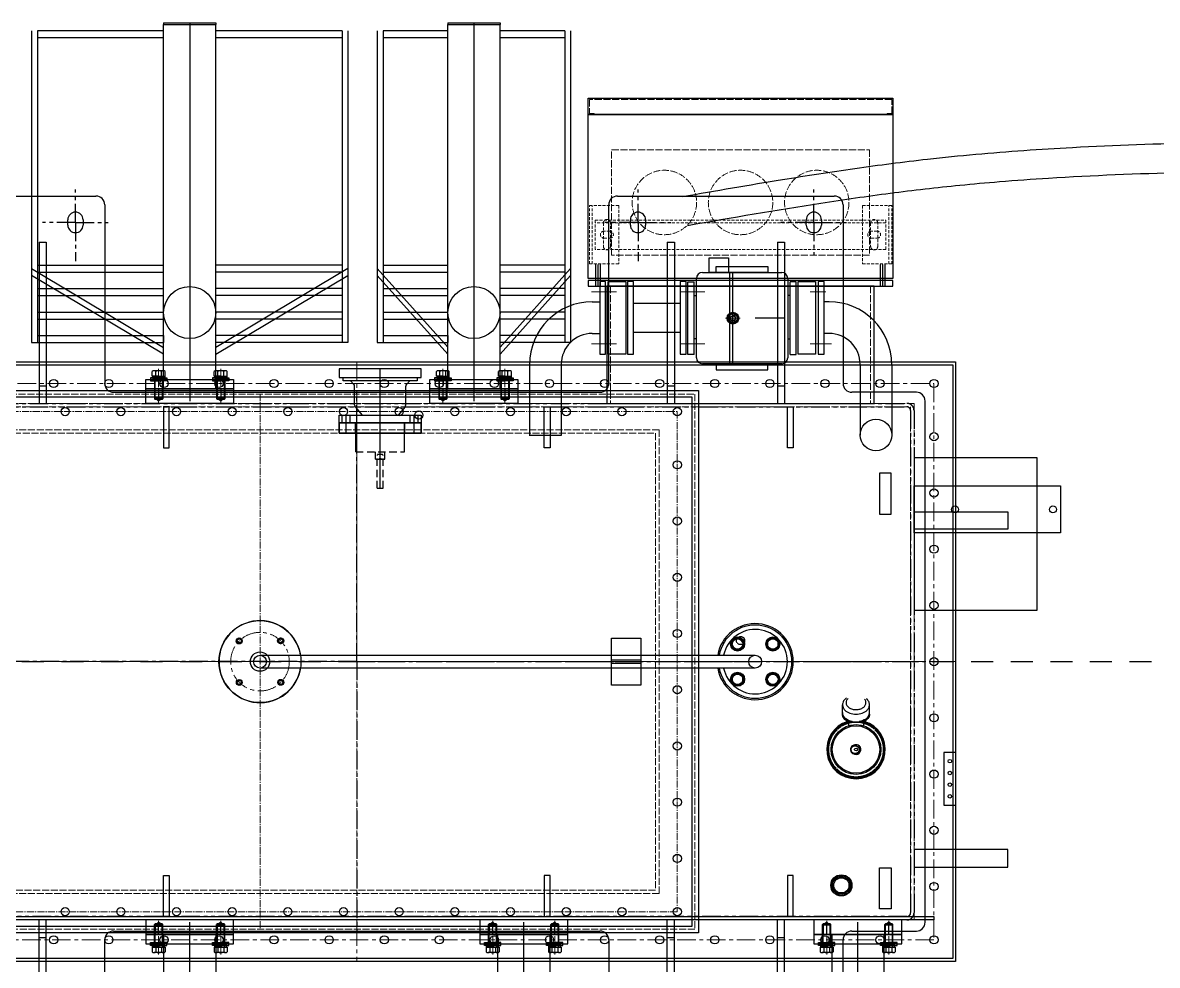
# Model space of a CAD drawing. Extents: x 61367 to 140945, y -1257 to 25588.
# Drawn here: x 75364 to 77300, y 9392 to 11001 of the extents above; entities that cross this region are included whole.
import ezdxf

# ---------------------------------------------------------------- set-up
doc = ezdxf.new("R2010")
doc.units = 0
doc.header["$MEASUREMENT"] = 0
for name, pattern in [('1', [7.5, 5, -2.5]), ('ACAD_ISO02W100', [15, 12, -3]), ('CENTER', [50.8, 31.75, -6.35, 6.35, -6.35]), ('DASHED', [19.05, 12.7, -6.35]), ('EB_DASH', [6, 3, -3]), ('GEN3A', [3.1, 2.5, -0.6]), ('HIDDEN', [0.375, 0.25, -0.125]), ('JIS_02_0.7', [1.35, 0.75, -0.6]), ('PHANTOM', [63.5, 31.75, -6.35, 6.35, -6.35, 6.35, -6.35]), ('点画线', [18, 12, -2, 2, -2])]:
    doc.linetypes.add(name, pattern=pattern)
doc.layers.get('0').update_dxf_attribs({"linetype": 'CONTINUOUS'})
for name, color, linetype in [('00', 2, 'CONTINUOUS'), ('00_BUW_DATUM', 7, 'CONTINUOUS'), ('02', 1, 'CONTINUOUS'), ('03-JI-ZHUN-XIAN', 7, 'CONTINUOUS'), ('05-JI-ZHUN-ZHOU', 7, 'CONTINUOUS'), ('2', 4, 'CENTER'), ('ASM01-JI-ZHUN', 7, 'CONTINUOUS'), ('DEFAULT_3', 7, 'PHANTOM'), ('INTE_CENTER', 1, 'CENTER'), ('INTE_DASHED', 5, 'DASHED')]:
    doc.layers.add(name, color=color, linetype=linetype)
for name, color, linetype, lineweight in [('3A', 6, 'GEN3A', 18), ('CEN', 1, 'CENTER', 18), ('DAS', 3, 'ACAD_ISO02W100', 18), ('DEFAULT_2', 8, 'EB_DASH', 0), ('dim', 4, 'CONTINUOUS', 18), ('中心线层', 1, '点画线', 18), ('粗实线', 7, 'CONTINUOUS', 35)]:
    doc.layers.add(name, color=color, linetype=linetype, lineweight=lineweight)

# ---------------------------------------------------------------- blocks, each defined once
blk = doc.blocks.new('A$C2FE61F56')
for p, q in [((0, 0), (0, 10.4)), ((0, 10.4), (3.2, 10.4)), ((0, 0), (3.2, 1.8)), ((0, 0), (0, -10.3)), ((3.2, 0), (0, -1.8)), ((3.2, 10.4), (3.2, 0)), ((3.2, -10.3), (3.2, 0)), ((0, -10.3), (3.2, -10.3))]:
    blk.add_line(p, q)
at = {"layer": 'CEN'}
blk.add_line((-5, 0), (8.2, 0), dxfattribs=at)
blk = doc.blocks.new('A$C78412A84')
for p, q in [((0, 14), (2.5, 14)), ((0, 0), (0, 14)), ((0, 0), (0, -14)), ((2.5, 14), (2.5, 0)), ((2.5, -14), (2.5, 0)), ((0, -14), (2.5, -14))]:
    blk.add_line(p, q)
at = {"layer": 'CEN'}
blk.add_line((-5, 0), (7.5, 0), dxfattribs=at)
at = {"layer": 'DAS'}
for p, q in [((0, 7.5), (2.5, 7.5)), ((0, -7.5), (2.5, -7.5))]:
    blk.add_line(p, q, dxfattribs=at)
blk = doc.blocks.new('A$C74fbd2c0')
at = {"color": 101}
for p, q in [((885.5, 1491), (974.5, 1491)), ((885.5, 1491), (885.5, 1488)), ((930, 1491), (930, 845)), ((974.5, 1491), (974.5, 1488)), ((1370.5, 1491), (1459.5, 1491)), ((1370.5, 1491), (1370.5, 1488)), ((1415, 1491), (1415, 845)), ((1459.5, 1491), (1459.5, 1488)), ((660, 1477), (660, 945)), ((670, 1477), (670, 945)), ((885.5, 1477), (670, 1477)), ((885.5, 866), (885.5, 1488)), ((885.5, 1488), (974.5, 1488)), ((885.5, 1465), (885.5, 1477)), ((974.5, 866), (974.5, 1488)), ((1190, 1477), (974.5, 1477)), ((1190, 1477), (1190, 945)), ((1200, 1477), (1200, 945)), ((1250, 1477), (1250, 945)), ((1260, 1477), (1260, 945)), ((1370.5, 1477), (1260, 1477)), ((1370.5, 866), (1370.5, 1488)), ((1370.5, 1488), (1459.5, 1488)), ((1370.5, 1465), (1370.5, 1477)), ((1459.5, 866), (1459.5, 1488)), ((1570, 1477), (1459.5, 1477)), ((1570, 1477), (1570, 945)), ((1580, 1477), (1580, 945)), ((885.5, 1465), (670, 1465)), ((1190, 1465), (974.5, 1465)), ((1370.5, 1465), (1260, 1465)), ((1570, 1465), (1459.5, 1465)), ((1610, 1334), (1610, 1362)), ((1610, 1362), (2130, 1362)), ((2130, 1362), (2130, 1334)), ((1610, 1054), (1610, 1334)), ((1610, 1334), (2130, 1334)), ((2130, 1334), (1610, 1334)), ((2130, 1334), (2130, 1054)), ((1816.3, 1064.4), (1816.3, 1089.4)), ((1816.3, 1089.4), (1849.3, 1089.4)), ((1849.3, 1089.4), (1849.3, 1064.4)), ((660, 1071.2), (885.5, 936.6)), ((670, 1077), (885.5, 1077)), ((670, 1065), (885.5, 1065)), ((1190, 1077), (974.5, 1077)), ((1200, 1071.2), (974.5, 936.6)), ((1190, 1065), (974.5, 1065)), ((1250, 1071.2), (1370.5, 936.7)), ((1260, 1077), (1370.5, 1077)), ((1260, 1065), (1370.5, 1065)), ((1570, 1077), (1459.5, 1077)), ((1580, 1071.2), (1459.5, 936.7)), ((1570, 1065), (1459.5, 1065)), ((1623, 1041), (1623, 1077.9)), ((1627, 1041), (1627, 1077.9)), ((1631, 1041), (1631, 1077.9)), ((1828.6, 1064.4), (1828.6, 1074.5)), ((1828.6, 1074.5), (1916.6, 1074.5)), ((1916.6, 1074.5), (1916.6, 1064.4)), ((2109, 1041), (2109, 1077.9)), ((2113, 1041), (2113, 1077.9)), ((2117, 1041), (2117, 1077.9)), ((885.5, 925), (660, 1059.5)), ((974.5, 925), (1200, 1059.5)), ((1370.5, 925), (1250, 1059.6)), ((1459.5, 925), (1580, 1059.6)), ((2130, 1054), (1610, 1054)), ((2130, 1051), (1610, 1051)), ((1610, 1051), (1610, 1041)), ((1794.8, 918.7), (1794.8, 1054.4)), ((1804.8, 1064.4), (1940.4, 1064.4)), ((1849.3, 1064.4), (1816.3, 1064.4)), ((1916.6, 1064.4), (1828.6, 1064.4)), ((1851.9, 908.7), (1851.9, 1064.4)), ((1856.9, 908.7), (1856.9, 1064.4)), ((1950.4, 1054.4), (1950.4, 918.7)), ((2130, 1041), (2130, 1051)), ((670, 1037), (885.5, 1037)), ((1190, 1037), (974.5, 1037)), ((1260, 1037), (1370.5, 1037)), ((1570, 1037), (1459.5, 1037)), ((1610, 1041), (2130, 1041)), ((2098, 1041), (1642, 1041)), ((1642, 1041), (1642, 841)), ((2098, 841), (2098, 1041)), ((670, 1025), (885.5, 1025)), ((1190, 1025), (974.5, 1025)), ((1260, 1025), (1370.5, 1025)), ((1570, 1025), (1459.5, 1025)), ((1617, 1014.5), (1629.6, 1014.5)), ((1687.1, 962), (1687.1, 1012)), ((1687.1, 1012), (1767.1, 1012)), ((1767.1, 1012), (1767.1, 962)), ((2021, 1014.5), (2012.6, 1014.5)), ((670, 997), (885.5, 997)), ((1190, 997), (974.5, 997)), ((1260, 997), (1370.5, 997)), ((1570, 997), (1459.5, 997)), ((1856.9, 995.8), (1848.9, 991.1)), ((1848.9, 991.1), (1848.9, 981.9)), ((1864.9, 991.1), (1856.9, 995.8)), ((1864.9, 981.9), (1864.9, 991.1)), ((670, 985), (885.5, 985)), ((1190, 985), (974.5, 985)), ((1260, 985), (1370.5, 985)), ((1570, 985), (1459.5, 985)), ((1848.9, 981.9), (1856.9, 977.3)), ((1856.9, 977.3), (1864.9, 981.9)), ((1921.2, 986.4), (1894.7, 986.4)), ((1944.3, 986.4), (1921.2, 986.4)), ((670, 957), (885.5, 957)), ((670, 957), (885.5, 957)), ((885.5, 957), (885.5, 945)), ((1190, 957), (974.5, 957)), ((1190, 957), (974.5, 957)), ((1260, 957), (1370.5, 957)), ((1260, 957), (1370.5, 957)), ((1370.5, 957), (1370.5, 945)), ((1570, 957), (1459.5, 957)), ((1570, 957), (1459.5, 957)), ((1617, 960.5), (1629.6, 960.5)), ((1767.1, 962), (1687.1, 962)), ((2021, 960.5), (2012.6, 960.5)), ((660, 945), (885.5, 945)), ((670, 945), (885.5, 945)), ((1190, 945), (974.5, 945)), ((1200, 945), (974.5, 945)), ((1250, 945), (1370.5, 945)), ((1260, 945), (1370.5, 945)), ((1570, 945), (1459.5, 945)), ((1580, 945), (1459.5, 945)), ((885.5, 925), (885.5, 925)), ((974.5, 925), (974.5, 925)), ((1370.5, 925), (1370.5, 925)), ((1459.5, 925), (1459.5, 925)), ((866, 887.7), (866, 895.6)), ((877, 896.7), (869.5, 896.7)), ((872, 887.7), (872, 895.6)), ((884.5, 896.7), (877, 896.7)), ((882, 887.7), (882, 895.6)), ((888, 887.7), (888, 895.6)), ((972, 887.7), (972, 895.6)), ((983, 896.7), (975.5, 896.7)), ((978, 887.7), (978, 895.6)), ((990.6, 896.7), (983, 896.7)), ((988.1, 887.7), (988.1, 895.6)), ((994.1, 887.7), (994.1, 895.6)), ((1351, 887.7), (1351, 895.6)), ((1362, 896.7), (1354.5, 896.7)), ((1357, 887.7), (1357, 895.6)), ((1369.5, 896.7), (1362, 896.7)), ((1367, 887.7), (1367, 895.6)), ((1373, 887.7), (1373, 895.6)), ((1457, 887.7), (1457, 895.6)), ((1468, 896.7), (1460.5, 896.7)), ((1463, 887.7), (1463, 895.6)), ((1475.6, 896.7), (1468, 896.7)), ((1473.1, 887.7), (1473.1, 895.6)), ((1479.1, 887.7), (1479.1, 895.6)), ((1510, 907.5), (1510, 786)), ((1564, 907.5), (1564, 786)), ((1940.4, 908.7), (1804.8, 908.7)), ((1916.6, 908.7), (1828.6, 908.7)), ((1828.6, 908.7), (1828.6, 898.5)), ((1828.6, 898.5), (1916.6, 898.5)), ((1916.6, 898.5), (1916.6, 908.7)), ((2074, 907.5), (2074, 787)), ((2128, 907.5), (2128, 787)), ((855, 866), (855, 882)), ((855, 882), (1005, 882)), ((863, 884.5), (863, 882)), ((877, 884.5), (863, 884.5)), ((863, 882), (877, 882)), ((863, 882), (863, 879.5)), ((877, 882), (863, 882)), ((863, 879.5), (877, 879.5)), ((866, 887.7), (888, 887.7)), ((877, 887.7), (866.6, 887.7)), ((866.6, 887.7), (866.6, 884.5)), ((866.6, 884.5), (877, 884.5)), ((870, 887.7), (870, 848.9)), ((870, 882.5), (884, 882.5)), ((877, 884.5), (875.1, 887.7)), ((877, 887.7), (887.3, 887.7)), ((877, 887.7), (878.8, 884.5)), ((887.3, 884.5), (877, 884.5)), ((877, 884.5), (891, 884.5)), ((891, 882), (877, 882)), ((877, 882), (891, 882)), ((891, 879.5), (877, 879.5)), ((884, 887.7), (884, 848.9)), ((887.3, 887.7), (887.3, 884.5)), ((891, 884.5), (891, 882)), ((891, 882), (891, 879.5)), ((969, 884.5), (969, 882)), ((983, 884.5), (969, 884.5)), ((969, 882), (983, 882)), ((969, 882), (969, 879.5)), ((983, 882), (969, 882)), ((969, 879.5), (983, 879.5)), ((972, 887.7), (994.1, 887.7)), ((983, 887.7), (972.7, 887.7)), ((972.7, 887.7), (972.7, 884.5)), ((972.7, 884.5), (983, 884.5)), ((976, 887.7), (976, 848.9)), ((976, 882.5), (990, 882.5)), ((983, 884.5), (981.2, 887.7)), ((983, 887.7), (993.4, 887.7)), ((983, 887.7), (984.9, 884.5)), ((993.4, 884.5), (983, 884.5)), ((983, 884.5), (997, 884.5)), ((997, 882), (983, 882)), ((983, 882), (997, 882)), ((997, 879.5), (983, 879.5)), ((990, 887.7), (990, 848.9)), ((993.4, 887.7), (993.4, 884.5)), ((997, 884.5), (997, 882)), ((997, 882), (997, 879.5)), ((1005, 882), (1005, 866)), ((1340, 866), (1340, 882)), ((1340, 882), (1490, 882)), ((1348, 884.5), (1348, 882)), ((1362, 884.5), (1348, 884.5)), ((1348, 882), (1362, 882)), ((1348, 882), (1348, 879.5)), ((1362, 882), (1348, 882)), ((1348, 879.5), (1362, 879.5)), ((1351, 887.7), (1373, 887.7)), ((1362, 887.7), (1351.6, 887.7)), ((1351.6, 887.7), (1351.6, 884.5)), ((1351.6, 884.5), (1362, 884.5)), ((1355, 887.7), (1355, 848.9)), ((1355, 882.5), (1369, 882.5)), ((1362, 884.5), (1360.1, 887.7)), ((1362, 887.7), (1372.3, 887.7)), ((1362, 887.7), (1363.8, 884.5)), ((1372.3, 884.5), (1362, 884.5)), ((1362, 884.5), (1376, 884.5)), ((1376, 882), (1362, 882)), ((1362, 882), (1376, 882)), ((1376, 879.5), (1362, 879.5)), ((1369, 887.7), (1369, 848.9)), ((1372.3, 887.7), (1372.3, 884.5)), ((1376, 884.5), (1376, 882)), ((1376, 882), (1376, 879.5)), ((1454, 884.5), (1454, 882)), ((1468, 884.5), (1454, 884.5)), ((1454, 882), (1468, 882)), ((1454, 882), (1454, 879.5)), ((1468, 882), (1454, 882)), ((1454, 879.5), (1468, 879.5)), ((1457, 887.7), (1479.1, 887.7)), ((1468, 887.7), (1457.7, 887.7)), ((1457.7, 887.7), (1457.7, 884.5)), ((1457.7, 884.5), (1468, 884.5)), ((1461, 887.7), (1461, 848.9)), ((1461, 882.5), (1475, 882.5)), ((1468, 884.5), (1466.2, 887.7)), ((1468, 887.7), (1478.4, 887.7)), ((1468, 887.7), (1469.9, 884.5)), ((1478.4, 884.5), (1468, 884.5)), ((1468, 884.5), (1482, 884.5)), ((1482, 882), (1468, 882)), ((1468, 882), (1482, 882)), ((1482, 879.5), (1468, 879.5)), ((1475, 887.7), (1475, 848.9)), ((1478.4, 887.7), (1478.4, 884.5)), ((1482, 884.5), (1482, 882)), ((1482, 882), (1482, 879.5)), ((1490, 882), (1490, 866)), ((302, 863), (1798, 863)), ((313, 852), (1787, 852)), ((1005, 866), (855, 866)), ((855, 841), (855, 866)), ((855, 866), (1005, 866)), ((871, 850), (871, 866)), ((871, 866), (883, 866)), ((877, 866), (877, 845)), ((883, 866), (883, 850)), ((977, 850), (977, 866)), ((977, 866), (989, 866)), ((983, 866), (983, 845)), ((989, 866), (989, 850)), ((1005, 866), (1005, 841)), ((1490, 866), (1340, 866)), ((1340, 841), (1340, 866)), ((1340, 866), (1490, 866)), ((1356, 850), (1356, 866)), ((1356, 866), (1368, 866)), ((1362, 866), (1362, 845)), ((1368, 866), (1368, 850)), ((1462, 850), (1462, 866)), ((1462, 866), (1474, 866)), ((1468, 866), (1468, 845)), ((1474, 866), (1474, 850)), ((1490, 866), (1490, 841)), ((1787, 852), (1787, -52)), ((1798, 863), (1798, -63)), ((1005, 841), (855, 841)), ((884, 848.9), (870, 848.9)), ((871.2, 847.7), (870, 848.9)), ((883, 850), (871, 850)), ((877, 845), (871, 850)), ((882.8, 847.7), (871.2, 847.7)), ((883, 850), (877, 845)), ((882.8, 847.7), (884, 848.9)), ((895.1, 835), (885.1, 835)), ((885.1, 835), (885.1, 765)), ((895.1, 765), (895.1, 835)), ((990, 848.9), (976, 848.9)), ((977.2, 847.7), (976, 848.9)), ((989, 850), (977, 850)), ((983, 845), (977, 850)), ((988.8, 847.7), (977.2, 847.7)), ((989, 850), (983, 845)), ((988.8, 847.7), (990, 848.9)), ((1490, 841), (1340, 841)), ((1369, 848.9), (1355, 848.9)), ((1356.2, 847.7), (1355, 848.9)), ((1368, 850), (1356, 850)), ((1362, 845), (1356, 850)), ((1367.8, 847.7), (1356.2, 847.7)), ((1368, 850), (1362, 845)), ((1367.8, 847.7), (1369, 848.9)), ((1475, 848.9), (1461, 848.9)), ((1462.2, 847.7), (1461, 848.9)), ((1474, 850), (1462, 850)), ((1468, 845), (1462, 850)), ((1473.8, 847.7), (1462.2, 847.7)), ((1474, 850), (1468, 845)), ((1473.8, 847.7), (1475, 848.9)), ((1535, 765), (1535, 835)), ((1535, 835), (1545, 835)), ((1545, 835), (1545, 765)), ((1642, 841), (2098, 841)), ((1950, 765), (1950, 835)), ((1950, 835), (1960, 835)), ((1960, 835), (1960, 765)), ((1564, 786), (1509.5, 786)), ((885.1, 765), (895.1, 765)), ((1545, 765), (1535, 765)), ((1960, 765), (1950, 765)), ((2376, 748), (2166, 748)), ((2166, 748), (2166, 488)), ((2376, 488), (2376, 748)), ((2107, 722), (2107, 652)), ((2127, 722), (2107, 722)), ((2127, 652), (2127, 722)), ((2166, 700), (2416, 700)), ((2166, 620), (2166, 700)), ((2416, 700), (2416, 620)), ((2107, 652), (2127, 652)), ((2166, 626), (2166, 656)), ((2166, 656), (2326, 656)), ((2326, 656), (2326, 626)), ((2326, 626), (2166, 626)), ((2416, 620), (2166, 620)), ((2166, 488), (2376, 488)), ((1650, 360), (1650, 440)), ((1650, 440), (1700, 440)), ((1700, 440), (1700, 360)), ((1050, 411), (1895, 411)), ((1895, 389), (1050, 389)), ((1650, 397), (1650, 403)), ((1650, 403), (1700, 403)), ((1700, 397), (1650, 397)), ((1700, 403), (1700, 397)), ((1700, 360), (1650, 360)), ((2326, 79), (2166, 79)), ((2166, 79), (2166, 49)), ((2326, 49), (2326, 79)), ((2107, -22), (2107, 48)), ((2107, 48), (2127, 48)), ((2127, 48), (2127, -22)), ((2166, 49), (2326, 49)), ((885.1, 35), (895.1, 35)), ((885.1, -35), (885.1, 35)), ((895.1, 35), (895.1, -35)), ((1545, 35), (1535, 35)), ((1535, 35), (1535, -35)), ((1545, -35), (1545, 35)), ((1960, 35), (1950, 35)), ((1950, 35), (1950, -35)), ((1960, -35), (1960, 35)), ((230, -35), (2200, -35)), ((895.1, -35), (885.1, -35)), ((1535, -35), (1545, -35)), ((1950, -35), (1960, -35)), ((2127, -22), (2107, -22)), ((2200, -35), (2200, -41)), ((2200, -41), (230, -41)), ((1787, -52), (313, -52)), ((1005, -41), (855, -41)), ((855, -41), (855, -66)), ((871.2, -47.7), (870, -48.9)), ((870, -87.7), (870, -48.9)), ((884, -48.9), (870, -48.9)), ((877, -45), (871, -50)), ((883, -50), (871, -50)), ((871, -50), (871, -66)), ((882.8, -47.7), (871.2, -47.7)), ((877, -66), (877, -45)), ((883, -50), (877, -45)), ((882.8, -47.7), (884, -48.9)), ((883, -66), (883, -50)), ((884, -87.7), (884, -48.9)), ((930, -691), (930, -45)), ((977.2, -47.7), (976, -48.9)), ((976, -87.7), (976, -48.9)), ((990, -48.9), (976, -48.9)), ((983, -45), (977, -50)), ((989, -50), (977, -50)), ((977, -50), (977, -66)), ((988.8, -47.7), (977.2, -47.7)), ((983, -66), (983, -45)), ((989, -50), (983, -45)), ((988.8, -47.7), (990, -48.9)), ((989, -66), (989, -50)), ((990, -87.7), (990, -48.9)), ((1005, -66), (1005, -41)), ((1575, -41), (1425, -41)), ((1425, -41), (1425, -66)), ((1441.2, -47.7), (1440, -48.9)), ((1440, -87.7), (1440, -48.9)), ((1454, -48.9), (1440, -48.9)), ((1447, -45), (1441, -50)), ((1453, -50), (1441, -50)), ((1441, -50), (1441, -66)), ((1452.8, -47.7), (1441.2, -47.7)), ((1447, -66), (1447, -45)), ((1453, -50), (1447, -45)), ((1452.8, -47.7), (1454, -48.9)), ((1453, -66), (1453, -50)), ((1454, -87.7), (1454, -48.9)), ((1500, -691), (1500, -45)), ((1547.2, -47.7), (1546, -48.9)), ((1546, -87.7), (1546, -48.9)), ((1560, -48.9), (1546, -48.9)), ((1553, -45), (1547, -50)), ((1559, -50), (1547, -50)), ((1547, -50), (1547, -66)), ((1558.8, -47.7), (1547.2, -47.7)), ((1553, -66), (1553, -45)), ((1559, -50), (1553, -45)), ((1558.8, -47.7), (1560, -48.9)), ((1559, -66), (1559, -50)), ((1560, -87.7), (1560, -48.9)), ((1575, -66), (1575, -41)), ((2145, -41), (1995, -41)), ((1995, -41), (1995, -66)), ((2011.2, -47.7), (2010, -48.9)), ((2010, -87.7), (2010, -48.9)), ((2024, -48.9), (2010, -48.9)), ((2017, -45), (2011, -50)), ((2023, -50), (2011, -50)), ((2011, -50), (2011, -66)), ((2022.8, -47.7), (2011.2, -47.7)), ((2017, -66), (2017, -45)), ((2023, -50), (2017, -45)), ((2022.8, -47.7), (2024, -48.9)), ((2023, -66), (2023, -50)), ((2024, -87.7), (2024, -48.9)), ((2070, -691), (2070, -45)), ((2117.2, -47.7), (2116, -48.9)), ((2116, -87.7), (2116, -48.9)), ((2130, -48.9), (2116, -48.9)), ((2123, -45), (2117, -50)), ((2129, -50), (2117, -50)), ((2117, -50), (2117, -66)), ((2128.8, -47.7), (2117.2, -47.7)), ((2123, -66), (2123, -45)), ((2129, -50), (2123, -45)), ((2128.8, -47.7), (2130, -48.9)), ((2129, -66), (2129, -50)), ((2130, -87.7), (2130, -48.9)), ((2145, -66), (2145, -41)), ((1798, -63), (302, -63)), ((1005, -66), (855, -66)), ((855, -66), (855, -82)), ((855, -66), (1005, -66)), ((871, -66), (883, -66)), ((885.5, -66), (885.5, -688)), ((974.5, -66), (974.5, -688)), ((977, -66), (989, -66)), ((1005, -82), (1005, -66)), ((1575, -66), (1425, -66)), ((1425, -66), (1425, -82)), ((1425, -66), (1575, -66)), ((1441, -66), (1453, -66)), ((1455.5, -66), (1455.5, -688)), ((1544.5, -66), (1544.5, -688)), ((1547, -66), (1559, -66)), ((1575, -82), (1575, -66)), ((2145, -66), (1995, -66)), ((1995, -66), (1995, -82)), ((1995, -66), (2145, -66)), ((2011, -66), (2023, -66)), ((2025.5, -66), (2025.5, -688)), ((2114.5, -66), (2114.5, -688)), ((2117, -66), (2129, -66)), ((2145, -82), (2145, -66)), ((855, -82), (1005, -82)), ((866, -87.7), (888, -87.7)), ((866, -87.7), (866, -95.6)), ((877, -96.7), (869.5, -96.7)), ((870, -82.5), (884, -82.5)), ((872, -87.7), (872, -95.6)), ((884.5, -96.7), (877, -96.7)), ((882, -87.7), (882, -95.6)), ((888, -87.7), (888, -95.6)), ((972, -87.7), (994, -87.7)), ((972, -87.7), (972, -95.6)), ((983, -96.7), (975.5, -96.7)), ((976, -82.5), (990, -82.5)), ((978, -87.7), (978, -95.6)), ((990.5, -96.7), (983, -96.7)), ((988, -87.7), (988, -95.6)), ((994, -87.7), (994, -95.6)), ((1425, -82), (1575, -82)), ((1436, -87.7), (1458, -87.7)), ((1436, -87.7), (1436, -95.6)), ((1447, -96.7), (1439.5, -96.7)), ((1440, -82.5), (1454, -82.5)), ((1442, -87.7), (1442, -95.6)), ((1454.5, -96.7), (1447, -96.7)), ((1452, -87.7), (1452, -95.6)), ((1458, -87.7), (1458, -95.6)), ((1542, -87.7), (1564, -87.7)), ((1542, -87.7), (1542, -95.6)), ((1553, -96.7), (1545.5, -96.7)), ((1546, -82.5), (1560, -82.5)), ((1548, -87.7), (1548, -95.6)), ((1560.5, -96.7), (1553, -96.7)), ((1558, -87.7), (1558, -95.6)), ((1564, -87.7), (1564, -95.6)), ((1995, -82), (2145, -82)), ((2006, -87.7), (2028, -87.7)), ((2006, -87.7), (2006, -95.6)), ((2017, -96.7), (2009.5, -96.7)), ((2010, -82.5), (2024, -82.5)), ((2012, -87.7), (2012, -95.6)), ((2024.5, -96.7), (2017, -96.7)), ((2022, -87.7), (2022, -95.6)), ((2028, -87.7), (2028, -95.6)), ((2112, -87.7), (2134, -87.7)), ((2112, -87.7), (2112, -95.6)), ((2123, -96.7), (2115.5, -96.7)), ((2116, -82.5), (2130, -82.5)), ((2118, -87.7), (2118, -95.6)), ((2130.5, -96.7), (2123, -96.7)), ((2128, -87.7), (2128, -95.6)), ((2134, -87.7), (2134, -95.6))]:
    blk.add_line(p, q, dxfattribs=at)
at = {"color": 101, "linetype": 'Continuous'}
for p, q in [((400, 1195), (770, 1195)), ((1660, 1195), (2030, 1195)), ((785, 1180), (785, 875)), ((1645, 875), (1645, 1180)), ((2045, 1180), (2045, 875)), ((722, 1145.5), (722, 1154.5)), ((748, 1154.5), (748, 1145.5)), ((1682, 1145.5), (1682, 1154.5)), ((1708, 1154.5), (1708, 1145.5)), ((1982, 1145.5), (1982, 1154.5)), ((2008, 1154.5), (2008, 1145.5)), ((673, 1116), (685, 1116)), ((673, 1116), (673, 841)), ((685, 1116), (685, 841)), ((1745, 1116), (1757, 1116)), ((1745, 1116), (1745, 841)), ((1757, 1116), (1757, 841)), ((1933, 1116), (1945, 1116)), ((1933, 1116), (1933, 841)), ((1945, 1116), (1945, 841)), ((673, 871), (685, 871)), ((800, 860), (1630, 860)), ((1745, 871), (1757, 871)), ((1933, 871), (1945, 871)), ((2170, 860), (2060, 860)), ((2185, -45), (2185, 845)), ((2044, 313.4), (2044, 326.5)), ((2044, 310.6), (2044, 312.7)), ((2044.3, 310.7), (2044.3, 310.7)), ((2090, 313.4), (2090, 326.5)), ((2090, 310.6), (2090, 312.7)), ((2090, 312.7), (2090, 312.7)), ((2054, 297), (2054, 290.5)), ((2054.1, 290.5), (2054, 290.5)), ((2057.2, 295.6), (2057.1, 295.7)), ((2057.2, 295.6), (2057.1, 295.7)), ((2080, 290.5), (2079.9, 290.5)), ((2080, 297), (2080, 290.5)), ((673, -316), (673, -41)), ((685, -316), (685, -41)), ((1745, -316), (1745, -41)), ((1757, -316), (1757, -41)), ((1933, -316), (1933, -41)), ((1945, -316), (1945, -41)), ((673, -71), (685, -71)), ((785, -380), (785, -75)), ((800, -60), (1630, -60)), ((1645, -75), (1645, -380)), ((1745, -71), (1757, -71)), ((1933, -71), (1945, -71)), ((2045, -380), (2045, -75)), ((2060, -60), (2170, -60))]:
    blk.add_line(p, q, dxfattribs=at)
at = {"color": 101, "ltscale": 2}
for p, q in [((1639.6, 1049), (1629.6, 1049)), ((1629.6, 1049), (1629.6, 925)), ((1639.6, 925), (1639.6, 1049)), ((1644.1, 1049), (1674.1, 1049)), ((1644.1, 925), (1644.1, 1049)), ((1674.1, 1049), (1674.1, 925)), ((1687.1, 1049), (1677.1, 1049)), ((1677.1, 1049), (1677.1, 925)), ((1687.1, 925), (1687.1, 1049)), ((1777.1, 1049), (1767.1, 1049)), ((1767.1, 1049), (1767.1, 925)), ((1777.1, 925), (1777.1, 1049)), ((1968.1, 1049.1), (1998.1, 1049.1)), ((1968.1, 925.1), (1968.1, 1049.1)), ((1998.1, 1049.1), (1998.1, 925.1)), ((2012.6, 1049), (2002.6, 1049)), ((2002.6, 1049), (2002.6, 925)), ((2012.6, 925), (2012.6, 1049)), ((1629.6, 925), (1639.6, 925)), ((1674.1, 925), (1644.1, 925)), ((1677.1, 925), (1687.1, 925)), ((1767.1, 925), (1777.1, 925)), ((1998.1, 925.1), (1968.1, 925.1)), ((2002.6, 925), (2012.6, 925))]:
    blk.add_line(p, q, dxfattribs=at)
at = {"color": 101, "ltscale": 0.125}
for p, q in [((1780.1, 924.6), (1780.1, 1048.5)), ((1780.1, 1048.5), (1790.8, 1048.5)), ((1790.8, 924.6), (1790.8, 1048.5)), ((1954.4, 924.6), (1954.4, 1048.5)), ((1965.1, 1048.5), (1954.4, 1048.5)), ((1965.1, 924.6), (1965.1, 1048.5)), ((1790.8, 1025.2), (1794.8, 1025.2)), ((1954.4, 1025.2), (1950.4, 1025.2)), ((1794.8, 951.4), (1790.8, 951.4)), ((1950.4, 951.4), (1954.4, 951.4)), ((1790.8, 924.6), (1780.1, 924.6)), ((1954.4, 924.6), (1965.1, 924.6))]:
    blk.add_line(p, q, dxfattribs=at)
at = {"color": 101, "ltscale": 20}
blk.add_line((1261, 808), (1249, 808), dxfattribs=at)
at = {"color": 101}
for centre, radius in [((1856.9, 986.5), 10), ((1856.9, 986.5), 7.6), ((1856.9, 986.5), 4), ((717.5, 827), 7), ((717.5, 827), 7), ((812.5, 827), 7), ((812.5, 827), 7), ((907.5, 827), 7), ((907.5, 827), 7), ((1002.5, 827), 7), ((1002.5, 827), 7), ((1097.5, 827), 7), ((1097.5, 827), 7), ((1192.5, 827), 7), ((1192.5, 827), 7), ((1287.5, 827), 7), ((1287.5, 827), 7), ((1382.5, 827), 7), ((1382.5, 827), 7), ((1477.5, 827), 7), ((1477.5, 827), 7), ((1572.5, 827), 7), ((1572.5, 827), 7), ((1667.5, 827), 7), ((1667.5, 827), 7), ((1762, 827), 7), ((1762, 827), 7), ((1321, 821), 7), ((2101, 787), 27), ((1255, 746), 1.5), ((1762, 736), 7), ((1762, 736), 7), ((2236, 660), 6), ((2403, 660), 6), ((1762, 640), 7), ((1762, 640), 7), ((1762, 544), 7), ((1762, 544), 7), ((1049.8, 400), 70), ((1762, 448), 7), ((1762, 448), 7), ((1014.3, 435.2), 5), ((1085, 435.5), 5), ((1050, 400), 16.5), ((1050, 400), 11), ((1895, 400), 11), ((1014.6, 364.5), 5), ((1085.3, 364.8), 5), ((1762, 352), 7), ((1762, 352), 7), ((1762, 256), 7), ((1762, 256), 7), ((1762, 160), 7), ((1762, 160), 7), ((1762, 64), 7), ((1762, 64), 7), ((717.5, -27), 7), ((717.5, -27), 7), ((812.5, -27), 7), ((812.5, -27), 7), ((907.5, -27), 7), ((907.5, -27), 7), ((1002.5, -27), 7), ((1002.5, -27), 7), ((1097.5, -27), 7), ((1097.5, -27), 7), ((1192.5, -27), 7), ((1192.5, -27), 7), ((1287.5, -27), 7), ((1287.5, -27), 7), ((1382.5, -27), 7), ((1382.5, -27), 7), ((1477.5, -27), 7), ((1477.5, -27), 7), ((1572.5, -27), 7), ((1572.5, -27), 7), ((1667.5, -27), 7), ((1667.5, -27), 7), ((1762, -27), 7), ((1762, -27), 7)]:
    blk.add_circle(centre, radius, dxfattribs=at)
at = {"color": 101, "linetype": 'Continuous'}
for centre, radius in [((1014.6, 435.4), 5), ((1014.6, 435.4), 3.4), ((1085.4, 435.4), 5), ((1085.4, 435.4), 3.4), ((1014.6, 364.6), 5), ((1014.6, 364.6), 3.4), ((1085.4, 364.6), 5), ((1085.4, 364.6), 3.4), ((2067, 250), 42.5), ((2067, 250), 40.4), ((2065.4, 249.8), 6.75), ((2067, 250), 2.5), ((2042, 18), 18), ((2042, 18), 15), ((2042, 18), 13)]:
    blk.add_circle(centre, radius, dxfattribs=at)
for centre, radius, start, end in [((770, 1180), 15, 0, 90), ((1660, 1180), 15, 90, 180), ((2030, 1180), 15, 0, 90), ((735, 1154.5), 13, 0, 180), ((1695, 1154.5), 13, 0, 180), ((1995, 1154.5), 13, 0, 180), ((735, 1145.5), 13, 180, 0), ((1695, 1145.5), 13, 180, 0), ((1995, 1145.5), 13, 180, 0), ((800, 875), 15, 180, 270), ((1630, 875), 15, 270, 0), ((2060, 875), 15, 180, 270), ((2170, 845), 15, 0, 90), ((1050, 400), 70, 9.065, 350.935), ((1895, 400), 65, 189.7431, 170.2569), ((1895, 400), 62.5, 190.1369, 169.8631), ((1895, 400), 55, 191.537, 168.463), ((1014.6, 435.4), 4, 345, 285), ((1085.4, 435.4), 4, 345, 285), ((1014.6, 364.6), 4, 345, 285), ((1085.4, 364.6), 4, 345, 285), ((2055.5, 313.4), 11.5, 180.0011, 182.3934), ((2055.5, 313.4), 11.5, 182.3933, 183.5098), ((2055.7, 313.4), 11.7, 183.549, 193.2157), ((2055.6, 312.7), 11.6, 180.0307, 190.1521), ((2055.8, 312.7), 11.8, 190.1418, 191.4941), ((2077.9, 313.5), 12.1, 343.7971, 345.7854), ((2078, 313.5), 12, 345.7879, 346.5585), ((2078.3, 313.4), 11.7, 346.5366, 356.4469), ((2078.4, 312.7), 11.6, 349.8479, 359.9693), ((2078.2, 312.7), 11.8, 349.1587, 349.8586), ((2078.2, 312.7), 11.8, 348.5064, 349.1588), ((2078.5, 313.4), 11.5, 357.7534, 0.0005), ((2078.5, 313.4), 11.5, 356.7087, 357.7532), ((2078, 310.6), 12, 359.4626, 360), ((2067, 250), 50, 106.9447, 73.0554), ((2067, 250), 49.5, 106.3861, 73.6138), ((2067, 250), 49, 105.7584, 74.2417), ((2067, 250), 48, 105.7231, 74.2809), ((2065, 319.3), 24.9, 243.8059, 244.3291), ((2065.1, 319.6), 25.2, 244.3293, 244.9795), ((2065.5, 320.3), 26, 244.9955, 248.5933), ((2065.8, 321.1), 26.9, 248.5785, 249.364), ((2065.9, 321.4), 27.2, 249.3637, 250.0106), ((2066, 321.8), 27.6, 250.0119, 251.2032), ((2067, 329.1), 32, 258.5184, 270.0424), ((2067, 329.3), 32.1, 269.9759, 279.4681), ((2067.9, 322.1), 27.9, 288.6767, 288.842), ((2068, 321.8), 27.6, 288.8403, 289.988), ((2068.1, 321.4), 27.2, 289.9892, 290.6363), ((2068.2, 321.1), 26.9, 290.636, 291.4147), ((2068.6, 320.1), 25.8, 291.3875, 296.1646), ((2065.4, 249.8), 7.75, 90, 285.6522), ((2067, 250), 8.3, 252.6628, 122.6978), ((2067, 250), 7.97, 262.5, 111.2364), ((2170, -45), 15, 270, 0), ((800, -75), 15, 90, 180), ((1630, -75), 15, 0, 90), ((2060, -75), 15, 90, 180)]:
    blk.add_arc(centre, radius, start, end, dxfattribs=at)
at = {"color": 101}
for centre, radius, start, end in [((1804.8, 1054.4), 10, 90, 180), ((1940.4, 1054.4), 10, 0, 90), ((1617, 907.5), 107, 90, 180), ((2021, 907.5), 107, 0, 90), ((1617, 907.5), 53, 90, 180), ((2021, 907.5), 53, 0, 90), ((1804.8, 918.7), 10, 180, 270), ((1940.4, 918.7), 10, 270, 0), ((869, 892.1), 4.57, 48.935, 131.065), ((877, 885), 11.7, 64.676, 115.324), ((885, 892.1), 4.57, 48.935, 131.065), ((975, 892.1), 4.57, 48.935, 131.065), ((983, 885), 11.7, 64.676, 115.324), ((991.1, 892.1), 4.57, 48.935, 131.065), ((1354, 892.2), 4.57, 48.935, 131.065), ((1362, 885), 11.7, 64.676, 115.324), ((1370, 892.2), 4.57, 48.935, 131.065), ((1460, 892.2), 4.57, 48.935, 131.065), ((1468, 885), 11.7, 64.676, 115.324), ((1476.1, 892.2), 4.57, 48.935, 131.065), ((869, -92.1), 4.57, 228.935, 311.065), ((877, -85), 11.7, 244.676, 295.324), ((885, -92.1), 4.57, 228.935, 311.065), ((975, -92.1), 4.57, 228.935, 311.065), ((983, -85), 11.7, 244.676, 295.324), ((991, -92.1), 4.57, 228.935, 311.065), ((1439, -92.1), 4.57, 228.935, 311.065), ((1447, -85), 11.7, 244.676, 295.324), ((1455, -92.1), 4.57, 228.935, 311.065), ((1545, -92.1), 4.57, 228.935, 311.065), ((1553, -85), 11.7, 244.676, 295.324), ((1561, -92.1), 4.57, 228.935, 311.065), ((2009, -92.1), 4.57, 228.935, 311.065), ((2017, -85), 11.7, 244.676, 295.324), ((2025, -92.1), 4.57, 228.935, 311.065), ((2115, -92.1), 4.57, 228.935, 311.065), ((2123, -85), 11.7, 244.676, 295.324), ((2131, -92.1), 4.57, 228.935, 311.065)]:
    blk.add_arc(centre, radius, start, end, dxfattribs=at)
at = {"color": 101, "linetype": 'Continuous'}
for points in [[(2044.4, 329.4), (2044.1, 328.4), (2044, 327.4), (2044, 326.5)], [(2089.6, 323.6), (2089.9, 324.6), (2090, 325.5), (2090, 326.5)]]:
    blk.add_open_spline(points, degree=3, dxfattribs=at)
for points, knots in [([(2050.7, 338), (2049.9, 337.4), (2047.1, 335.1), (2045, 331.9), (2044.4, 329.4)], [0, 0, 0, 0, 0.271557, 1, 1, 1, 1]), ([(2050.3, 332.1), (2049.9, 330.6), (2050, 327.2), (2053, 322.7), (2057.9, 319.5), (2064, 317.9), (2070.6, 318), (2076.7, 319.8), (2081.4, 323.1), (2083.3, 326.3), (2083.7, 327.9)], [0, 0, 0, 0, 0.102814, 0.21354, 0.340239, 0.48069, 0.626051, 0.765481, 0.890573, 1, 1, 1, 1]), ([(2053.4, 337.2), (2053, 336.8), (2051.6, 335.4), (2050.6, 333.6), (2050.3, 332.1)], [0, 0, 0, 0, 0.265467, 1, 1, 1, 1]), ([(2083.7, 327.9), (2084.1, 329.3), (2084.1, 332.3), (2082.6, 335), (2081.7, 336.1)], [0, 0, 0, 0, 0.485865, 1, 1, 1, 1]), ([(2090, 326.5), (2090, 328.4), (2089, 332.3), (2086.4, 335.4), (2084.8, 336.7)], [0, 0, 0, 0, 0.476658, 1, 1, 1, 1]), ([(2044, 326.5), (2044, 324.9), (2044.7, 321.5), (2046.7, 318.7), (2047.9, 317.4)], [0, 0, 0, 0, 0.481562, 1, 1, 1, 1]), ([(2054, 297), (2051.2, 298.3), (2046.2, 302), (2044, 307.9), (2044, 310.6)], [0, 0, 0, 0, 0.533075, 1, 1, 1, 1]), ([(2044.2, 310.4), (2044.6, 308.4), (2046.6, 304.4), (2052, 299.9), (2059, 297.1), (2064.3, 296.4), (2067, 296.4)], [0, 0, 0, 0, 0.211803, 0.450241, 0.716631, 1, 1, 1, 1]), ([(2060.6, 297.8), (2056.8, 298.6), (2049.8, 301.3), (2045.1, 307.5), (2044.3, 310.7)], [0, 0, 0, 0, 0.545957, 1, 1, 1, 1]), ([(2047.9, 317.4), (2050.2, 315), (2056.4, 311.4), (2067, 309.6), (2077.6, 311.4), (2083.8, 315), (2086.1, 317.4)], [0, 0, 0, 0, 0.235959, 0.499961, 0.763986, 1, 1, 1, 1]), ([(2067, 296.4), (2069.7, 296.4), (2075, 297.1), (2082, 299.9), (2087.4, 304.4), (2089.4, 308.4), (2089.8, 310.4)], [0, 0, 0, 0, 0.283369, 0.549759, 0.788197, 1, 1, 1, 1]), ([(2089.5, 310.1), (2088.6, 306.9), (2083.5, 300.8), (2076.3, 298.2), (2072.3, 297.6)], [0, 0, 0, 0, 0.454454, 1, 1, 1, 1]), ([(2090, 310.5), (2090, 307.8), (2087.7, 301.9), (2082.8, 298.3), (2080, 297)], [0, 0, 0, 0, 0.46703, 1, 1, 1, 1]), ([(2086.1, 317.4), (2086.5, 317.9), (2088.1, 319.7), (2089.2, 321.9), (2089.6, 323.6)], [0, 0, 0, 0, 0.263401, 1, 1, 1, 1])]:
    blk.add_open_spline(points, degree=3, knots=knots, dxfattribs=at)
at = {"layer": '00', "color": 101}
for p, q in [((193, 912), (2237, 912)), ((2237, 912), (2237, -112)), ((198, 907), (2232, 907)), ((2232, 907), (2232, -107)), ((2237, -112), (193, -112)), ((2232, -107), (198, -107))]:
    blk.add_line(p, q, dxfattribs=at)
for centre, radius in [((930, 996), 44.5), ((1415, 996), 44.5), ((698, 875), 7), ((792, 875), 7), ((886, 875), 7), ((980, 875), 7), ((1074, 875), 7), ((1168, 875), 7), ((1262, 875), 7), ((1356, 875), 7), ((1450, 875), 7), ((1544, 875), 7), ((1638, 875), 7), ((1732, 875), 7), ((1826, 875), 7), ((1920, 875), 7), ((2014, 875), 7), ((2108, 875), 7), ((2200, 875), 7), ((2200, 784), 7), ((2200, 688), 7), ((2200, 592), 7), ((2200, 496), 7), ((2200, 400), 7), ((2200, 304), 7), ((2200, 208), 7), ((2200, 112), 7), ((2200, 16), 7), ((698, -75), 7), ((792, -75), 7), ((886, -75), 7), ((980, -75), 7), ((1074, -75), 7), ((1168, -75), 7), ((1262, -75), 7), ((1356, -75), 7), ((1450, -75), 7), ((1544, -75), 7), ((1638, -75), 7), ((1732, -75), 7), ((1826, -75), 7), ((1920, -75), 7), ((2014, -75), 7), ((2108, -75), 7), ((2200, -75), 7)]:
    blk.add_circle(centre, radius, dxfattribs=at)
at = {"layer": '00_BUW_DATUM', "color": 101, "linetype": 'Continuous'}
for p, q in [((1859.8, 439.1), (1854.6, 430.1)), ((1854.6, 430.1), (1859.8, 421.1)), ((1870.1, 439.1), (1859.8, 439.1)), ((1875.3, 430.1), (1870.1, 439.1)), ((1870.1, 421.1), (1875.3, 430.1)), ((1914.5, 430.1), (1916.1, 430.1)), ((1914.7, 428.2), (1916.1, 428.5)), ((1925.1, 440.4), (1916.1, 435.2)), ((1916.1, 435.2), (1916.1, 424.9)), ((1934.1, 435.2), (1925.1, 440.4)), ((1934.1, 424.9), (1934.1, 435.2)), ((1859.8, 421.1), (1870.1, 421.1)), ((1864.9, 419.5), (1864.9, 421.1)), ((1866.8, 419.7), (1866.5, 421.1)), ((1916.1, 424.9), (1925.1, 419.7)), ((1925.1, 419.7), (1934.1, 424.9)), ((1864.9, 380.3), (1855.9, 375.1)), ((1855.9, 375.1), (1855.9, 364.8)), ((1873.9, 375.1), (1864.9, 380.3)), ((1873.9, 364.8), (1873.9, 375.1)), ((1875.3, 371.8), (1873.9, 371.5)), ((1875.5, 369.9), (1873.9, 369.9)), ((1919.9, 378.9), (1914.7, 369.9)), ((1914.7, 369.9), (1919.9, 360.9)), ((1930.2, 378.9), (1919.9, 378.9)), ((1923.2, 380.3), (1923.5, 378.9)), ((1925.1, 380.5), (1925.1, 378.9)), ((1935.4, 369.9), (1930.2, 378.9)), ((1930.2, 360.9), (1935.4, 369.9)), ((1855.9, 364.8), (1864.9, 359.6)), ((1864.9, 359.6), (1873.9, 364.8)), ((1919.9, 360.9), (1930.2, 360.9))]:
    blk.add_line(p, q, dxfattribs=at)
for centre, radius in [((1864.9, 430.1), 12), ((1864.9, 430.1), 9), ((1925.1, 430.1), 12), ((1925.1, 430.1), 9), ((1864.9, 369.9), 12), ((1864.9, 369.9), 9), ((1925.1, 369.9), 12), ((1925.1, 369.9), 9)]:
    blk.add_circle(centre, radius, dxfattribs=at)
for centre, start, end in [((1864.9, 430.1), 280, 270), ((1925.1, 430.1), 190, 180), ((1864.9, 369.9), 10, 0), ((1925.1, 369.9), 100, 90)]:
    blk.add_arc(centre, 10.6, start, end, dxfattribs=at)
at = {"layer": '02', "color": 101}
for p, q in [((1185, 900), (1185, 885.2)), ((1325, 900), (1185, 900)), ((1325, 885.2), (1325, 900)), ((1185, 885.2), (1325, 885.2)), ((1191.8, 879.7), (1191.8, 885.2)), ((1191.8, 885.2), (1318.2, 885.2)), ((1318.2, 879.7), (1191.8, 879.7)), ((1204.5, 879.7), (1210, 873.5)), ((1305.5, 879.7), (1300, 873.5)), ((1318.2, 885.2), (1318.2, 879.7)), ((1211.3, 838.3), (1211.3, 870.2)), ((1298.7, 838.3), (1298.7, 870.2)), ((1212.5, 835), (1224.4, 821)), ((1297.5, 835), (1285.6, 821)), ((1185, 808), (1185, 821)), ((1185, 821), (1325, 821)), ((1325, 821), (1325, 808)), ((1325, 808), (1185, 808))]:
    blk.add_line(p, q, dxfattribs=at)
for centre, start, end in [((1206.3, 870.2), 0, 41.8545), ((1303.7, 870.2), 138.1455, 180), ((1216.3, 838.3), 180, 220.2863), ((1293.7, 838.3), 319.7137, 0)]:
    blk.add_arc(centre, 5, start, end, dxfattribs=at)
at = {"layer": '03-JI-ZHUN-XIAN', "color": 101, "linetype": 'Continuous'}
for p, q in [((2217, 245), (2217, 155)), ((2237, 245), (2217, 245)), ((2237, 245), (2237, 155)), ((2217, 155), (2237, 155))]:
    blk.add_line(p, q, dxfattribs=at)
at = {"layer": '03-JI-ZHUN-XIAN', "color": 101, "linetype": 'HIDDEN'}
blk.add_circle((1870, 436), 7, dxfattribs=at)
at = {"layer": '03-JI-ZHUN-XIAN', "color": 101, "linetype": 'Continuous'}
for centre in [(2227, 230), (2227, 210), (2227, 190), (2227, 170)]:
    blk.add_circle(centre, 3, dxfattribs=at)
at = {"layer": '05-JI-ZHUN-ZHOU', "color": 101, "linetype": 'CENTER'}
for p, q in [((735, 1150), (735, 1206)), ((1695, 1150), (1695, 1206)), ((1995, 1150), (1995, 1206)), ((735, 1150), (679, 1150)), ((735, 1150), (735, 1084)), ((735, 1150), (791, 1150)), ((1695, 1150), (1639, 1150)), ((1695, 1150), (1695, 1084)), ((1695, 1150), (1751, 1150)), ((1995, 1150), (1939, 1150)), ((1995, 1150), (1995, 1094)), ((1995, 1150), (2051, 1150))]:
    blk.add_line(p, q, dxfattribs=at)
at = {"layer": '3A', "color": 101, "linetype": '1'}
for p, q in [((1612, 1079), (1612, 1179)), ((1612, 1179), (1662, 1179)), ((1617, 1079), (1617, 1179)), ((1662, 1179), (1662, 1079)), ((2128, 1179), (2078, 1179)), ((2078, 1179), (2078, 1079)), ((2123, 1079), (2123, 1179)), ((2128, 1079), (2128, 1179)), ((1622, 1104), (1622, 1154)), ((1622, 1154), (2118, 1154)), ((2118, 1149), (1622, 1149)), ((1636, 1149), (1636, 1109)), ((1648, 1109), (1648, 1149)), ((2092, 1149), (2092, 1109)), ((2104, 1109), (2104, 1149)), ((2118, 1154), (2118, 1104)), ((1647, 1135), (1637, 1135)), ((1637, 1123), (1647, 1123)), ((2103, 1135), (2093, 1135)), ((2093, 1123), (2103, 1123)), ((2118, 1104), (1622, 1104)), ((1662, 1079), (1612, 1079)), ((2078, 1079), (2128, 1079))]:
    blk.add_line(p, q, dxfattribs=at)
for centre, start, end in [((1642, 1149), 0, 180), ((2098, 1149), 0, 180), ((1637, 1129), 90, 270), ((1647, 1129), 270, 90), ((2093, 1129), 90, 270), ((2103, 1129), 270, 90), ((1642, 1109), 180, 0), ((2098, 1109), 180, 0)]:
    blk.add_arc(centre, 6, start, end, dxfattribs=at)
at = {"layer": 'ASM01-JI-ZHUN', "color": 101, "linetype": 'CENTER'}
for q in [(1215, 860), (245, 400), (1215, -60), (2185, 400)]:
    blk.add_line((1215, 400), q, dxfattribs=at)
at = {"layer": 'CEN', "color": 101, "ltscale": 2}
for p, q in [((1658.1, 1031.2), (1615.5, 1031.2)), ((1809.1, 1031.2), (1767.6, 1031.2)), ((2015.4, 1031.2), (1988.8, 1031.2)), ((1658.1, 942.8), (1615.5, 942.8)), ((1809.1, 942.8), (1767.6, 942.8)), ((2025.4, 942.8), (1988.8, 942.8))]:
    blk.add_line(p, q, dxfattribs=at)
at = {"layer": 'CEN', "color": 101}
for p, q in [((1856.9, 999.1), (1856.9, 973.9)), ((1869.5, 986.5), (1844.3, 986.5)), ((1215, 912), (1215, -112)), ((877, 900.2), (877, 842.7)), ((877, 892.7), (877, 879.5)), ((983, 900.2), (983, 842.7)), ((983, 892.7), (983, 879.5)), ((1362, 900.2), (1362, 842.7)), ((1362, 892.7), (1362, 879.5)), ((1468, 900.2), (1468, 842.7)), ((1468, 892.7), (1468, 879.5)), ((230, 875), (2200, 875)), ((877, 889.5), (877, 877)), ((877, 887), (877, 874.5)), ((983, 889.5), (983, 877)), ((983, 887), (983, 874.5)), ((1362, 889.5), (1362, 877)), ((1362, 887), (1362, 874.5)), ((1468, 889.5), (1468, 877)), ((1468, 887), (1468, 874.5)), ((2200, 875), (2200, -75)), ((2237, 400), (193, 400)), ((877, -100.2), (877, -42.7)), ((983, -100.2), (983, -42.7)), ((1447, -100.2), (1447, -42.7)), ((1553, -100.2), (1553, -42.7)), ((2017, -100.2), (2017, -42.7)), ((2123, -100.2), (2123, -42.7)), ((2200, -75), (230, -75))]:
    blk.add_line(p, q, dxfattribs=at)
blk.add_circle((1050, 400), 50, dxfattribs=at)
at = {"layer": 'DAS', "color": 101}
for p, q in [((2128, 1360), (1612, 1360)), ((1612, 1360), (1612, 1336)), ((2128, 1336), (2128, 1360)), ((1612, 1336), (1620, 1336)), ((1620, 1336), (1620, 1334)), ((2120, 1334), (2120, 1336)), ((2120, 1336), (2128, 1336)), ((1650, 1094), (1650, 1274)), ((1650, 1274), (2090, 1274)), ((2090, 1274), (2090, 1094)), ((2090, 1094), (1650, 1094)), ((1648, 1041), (1648, 841)), ((2092, 1041), (2092, 841)), ((869.5, 884.5), (869.5, 882)), ((869.5, 882), (869.5, 879.5)), ((884.5, 884.5), (884.5, 882)), ((884.5, 882), (884.5, 879.5)), ((975.5, 884.5), (975.5, 882)), ((975.5, 882), (975.5, 879.5)), ((990.5, 884.5), (990.5, 882)), ((990.5, 882), (990.5, 879.5)), ((1354.5, 884.5), (1354.5, 882)), ((1354.5, 882), (1354.5, 879.5)), ((1369.5, 884.5), (1369.5, 882)), ((1369.5, 882), (1369.5, 879.5)), ((1460.5, 884.5), (1460.5, 882)), ((1460.5, 882), (1460.5, 879.5)), ((1475.5, 884.5), (1475.5, 882)), ((1475.5, 882), (1475.5, 879.5)), ((308, 857), (1792, 857)), ((1792, 857), (1792, -57)), ((264, 841), (2166, 841)), ((270, 835), (2160, 835)), ((2160, 835), (2160, -35)), ((2166, 841), (2166, -41)), ((369, 796), (1731, 796)), ((1731, 796), (1731, 4)), ((375, 790), (1725, 790)), ((1725, 790), (1725, 10)), ((1731, 4), (369, 4)), ((1725, 10), (375, 10)), ((2160, -35), (270, -35)), ((2166, -41), (264, -41)), ((1792, -57), (308, -57))]:
    blk.add_line(p, q, dxfattribs=at)
for centre in [(1740, 1184), (1870, 1184), (2000, 1184)]:
    blk.add_circle(centre, 55, dxfattribs=at)
at = {"layer": 'DEFAULT_2', "color": 101, "linetype": 'HIDDEN'}
for centre, radius in [((1870, 436), 7), ((2067, 250), 46.5), ((2042, 18), 16.5)]:
    blk.add_circle(centre, radius, dxfattribs=at)
at = {"layer": 'DEFAULT_3', "color": 101, "linetype": 'PHANTOM'}
for p, q in [((276, 841), (2154, 841)), ((276, 835), (2154, 835)), ((2160, 829), (2160, -29)), ((2166, 829), (2166, -29)), ((2154, -35), (276, -35)), ((2154, -41), (276, -41))]:
    blk.add_line(p, q, dxfattribs=at)
for centre, radius, start, end in [((2154, 829), 12, 0, 90), ((2154, 829), 6, 0, 90), ((2154, -29), 6, 270, 0), ((2154, -29), 12, 270, 0)]:
    blk.add_arc(centre, radius, start, end, dxfattribs=at)
at = {"layer": 'dim', "color": 101}
for p, q in [((871.2, 882.5), (871.2, 847.7)), ((882.8, 882.5), (882.8, 847.7)), ((977.2, 882.5), (977.2, 847.7)), ((988.8, 882.5), (988.8, 847.7)), ((1356.2, 882.5), (1356.2, 847.7)), ((1367.8, 882.5), (1367.8, 847.7)), ((1462.2, 882.5), (1462.2, 847.7)), ((1473.8, 882.5), (1473.8, 847.7)), ((871.2, -82.5), (871.2, -47.7)), ((882.8, -82.5), (882.8, -47.7)), ((977.2, -82.5), (977.2, -47.7)), ((988.8, -82.5), (988.8, -47.7)), ((1441.2, -82.5), (1441.2, -47.7)), ((1452.8, -82.5), (1452.8, -47.7)), ((1547.2, -82.5), (1547.2, -47.7)), ((1558.8, -82.5), (1558.8, -47.7)), ((2011.2, -82.5), (2011.2, -47.7)), ((2022.8, -82.5), (2022.8, -47.7)), ((2117.2, -82.5), (2117.2, -47.7)), ((2128.8, -82.5), (2128.8, -47.7))]:
    blk.add_line(p, q, dxfattribs=at)
blk.add_arc((1856.9, 986.5), 5, 180, 90, dxfattribs=at)
at = {"layer": 'INTE_CENTER', "color": 101, "ltscale": 20}
for p, q in [((1255, 696), (1255, 900)), ((1197, 790), (1197, 821)), ((1313, 790), (1313, 821)), ((1247, 746), (1263, 746))]:
    blk.add_line(p, q, dxfattribs=at)
at = {"layer": 'INTE_DASHED', "color": 101, "ltscale": 20}
for p, q in [((1190, 808), (1190, 821)), ((1204, 808), (1204, 821)), ((1306, 808), (1306, 821)), ((1320, 808), (1320, 821)), ((1213, 790), (1213, 808)), ((1213.5, 758), (1213.5, 808)), ((1296.5, 758), (1296.5, 808)), ((1297, 790), (1297, 808))]:
    blk.add_line(p, q, dxfattribs=at)
at = {"layer": 'INTE_DASHED', "color": 101}
for p, q in [((1213.5, 758), (1296.5, 758)), ((1247, 746), (1247, 758)), ((1263, 746), (1263, 758)), ((1250, 696), (1250, 752)), ((1252, 754), (1258, 754)), ((1260, 696), (1260, 752)), ((1250, 696), (1260, 696))]:
    blk.add_line(p, q, dxfattribs=at)
for centre, start, end in [((1252, 752), 90, 180), ((1258, 752), 0, 90)]:
    blk.add_arc(centre, 2, start, end, dxfattribs=at)
at = {"layer": '中心线层', "color": 101}
for p, q in [((1050, 857), (1050, -57)), ((338, 827), (1762, 827)), ((1762, 827), (1762, -27)), ((1792, 400), (308, 400)), ((1762, -27), (338, -27))]:
    blk.add_line(p, q, dxfattribs=at)
at = {"layer": '粗实线', "color": 101}
for p, q in [((1325, 808), (1185, 808)), ((1185, 808), (1185, 790)), ((1325, 790), (1325, 808)), ((1185, 790), (1325, 790))]:
    blk.add_line(p, q, dxfattribs=at)
at = {"color": 101, "xscale": -1, "rotation": 270}
for name, p in [('A$C78412A84', (877, -82)), ('A$C78412A84', (877, -84.5)), ('A$C78412A84', (983, -82)), ('A$C78412A84', (983, -84.5)), ('A$C78412A84', (1447, -82)), ('A$C78412A84', (1447, -84.5)), ('A$C78412A84', (1553, -82)), ('A$C78412A84', (1553, -84.5)), ('A$C78412A84', (2017, -82)), ('A$C78412A84', (2017, -84.5)), ('A$C78412A84', (2123, -82)), ('A$C78412A84', (2123, -84.5)), ('A$C2FE61F56', (877, -87.7)), ('A$C2FE61F56', (983, -87.7)), ('A$C2FE61F56', (1447, -87.7)), ('A$C2FE61F56', (1553, -87.7)), ('A$C2FE61F56', (2017, -87.7)), ('A$C2FE61F56', (2123, -87.7))]:
    blk.add_blockref(name, p, dxfattribs=at)

msp = doc.modelspace()

# ---------------------------------------------------------------- linework, layer by layer
at = {"color": 5}
for points, knots in [([(78604.171, 10635.68), (78480.337, 10731.914), (78372.634, 10738.058), (78326.693, 10756.977), (78288.747, 10761.628), (78222.92, 10769.065), (78195.062, 10772.018), (78143.748, 10777.029), (78120.3, 10779.156), (78077.067, 10782.735), (78057.291, 10784.238), (78017.732, 10786.992), (77997.947, 10788.244), (77938.578, 10791.653), (77898.98, 10793.463), (77780.149, 10797.735), (77700.88, 10799.04), (77587.903, 10799.566), (77554.188, 10799.554), (77595.05, 10799.317), (77569.624, 10799.146), (77575.924, 10798.766), (77557.65, 10798.581), (77521.101, 10798.175), (77502.822, 10797.952), (77447.975, 10797.191), (77411.396, 10796.563), (77301.646, 10794.063), (77228.464, 10791.58), (77127.83, 10786.122), (77100.322, 10784.419), (77017.839, 10778.576), (76962.905, 10773.698), (76887.359, 10765.232), (76866.682, 10762.73), (76825.387, 10757.416), (76804.766, 10754.605), (76742.979, 10745.788), (76701.885, 10739.401), (76603.76, 10723.422), (76546.8, 10713.557), (76489.921, 10703.706)], [0, 0, 0, 0, 325.77891622, 325.77891622, 440.08097851, 440.08097851, 523.81015769, 523.81015769, 594.14775141, 594.14775141, 653.38080436, 653.38080436, 712.61385732, 712.61385732, 831.07996323, 831.07996323, 1068.01217505, 1068.01217505, 1168.79749304, 1168.79749304, 1244.82682027, 1244.82682027, 1299.4933291, 1299.4933291, 1354.15983792, 1354.15983792, 1463.49285558, 1463.49285558, 1682.15889089, 1682.15889089, 1764.45275033, 1764.45275033, 1929.04046922, 1929.04046922, 1991.16904938, 1991.16904938, 2053.29762953, 2053.29762953, 2177.55478984, 2177.55478984, 2350.53829987, 2350.53829987, 2350.53829987, 2350.53829987]), ([(78604.171, 10577.644), (78474.311, 10682.259), (78368.316, 10688.144), (78322.715, 10707.094), (78283.11, 10711.957), (78216.244, 10719.493), (78188.988, 10722.376), (78138.422, 10727.309), (78115.114, 10729.419), (78071.429, 10733.026), (78051.048, 10734.565), (78010.253, 10737.376), (77989.84, 10738.648), (77928.562, 10742.095), (77887.655, 10743.901), (77764.792, 10748.099), (77682.695, 10749.269), (77565.832, 10749.576), (77531.169, 10749.498), (77571.627, 10749.161), (77546.756, 10748.96), (77552.774, 10748.529), (77533.664, 10748.32), (77495.459, 10747.852), (77476.363, 10747.59), (77419.095, 10746.69), (77380.945, 10745.935), (77266.616, 10742.92), (77190.558, 10739.912), (77086.754, 10733.403), (77058.786, 10731.408), (77008.302, 10727.306), (76985.771, 10725.293), (76943.462, 10721.133), (76923.679, 10719.031), (76884.151, 10714.49), (76864.395, 10712.054), (76805.139, 10704.315), (76765.655, 10698.585), (76650.316, 10680.739), (76574.458, 10667.603), (76498.454, 10654.439)], [0, 0, 0, 0, 321.58207339, 321.58207339, 441.74106579, 441.74106579, 524.40599235, 524.40599235, 595.06312622, 595.06312622, 656.79926126, 656.79926126, 718.53539631, 718.53539631, 842.00766639, 842.00766639, 1088.95220657, 1088.95220657, 1192.98995438, 1192.98995438, 1267.57194029, 1267.57194029, 1324.84430393, 1324.84430393, 1382.11666757, 1382.11666757, 1496.66139485, 1496.66139485, 1725.75084941, 1725.75084941, 1810.38036004, 1810.38036004, 1878.73322544, 1878.73322544, 1938.89656766, 1938.89656766, 1999.05990987, 1999.05990987, 2119.38659429, 2119.38659429, 2350.53829987, 2350.53829987, 2350.53829987, 2350.53829987])]:
    msp.add_open_spline(points, degree=3, knots=knots, dxfattribs=at)
at = {"layer": '2', "color": 1, "linetype": 'JIS_02_0.7', "ltscale": 50}
msp.add_line((68005.456, 9910.072), (80352.464, 9910.072), dxfattribs=at)

# ---------------------------------------------------------------- block references
msp.add_blockref('A$C74fbd2c0', (74719.171, 9510.072))

doc.saveas('drawing.dxf')
